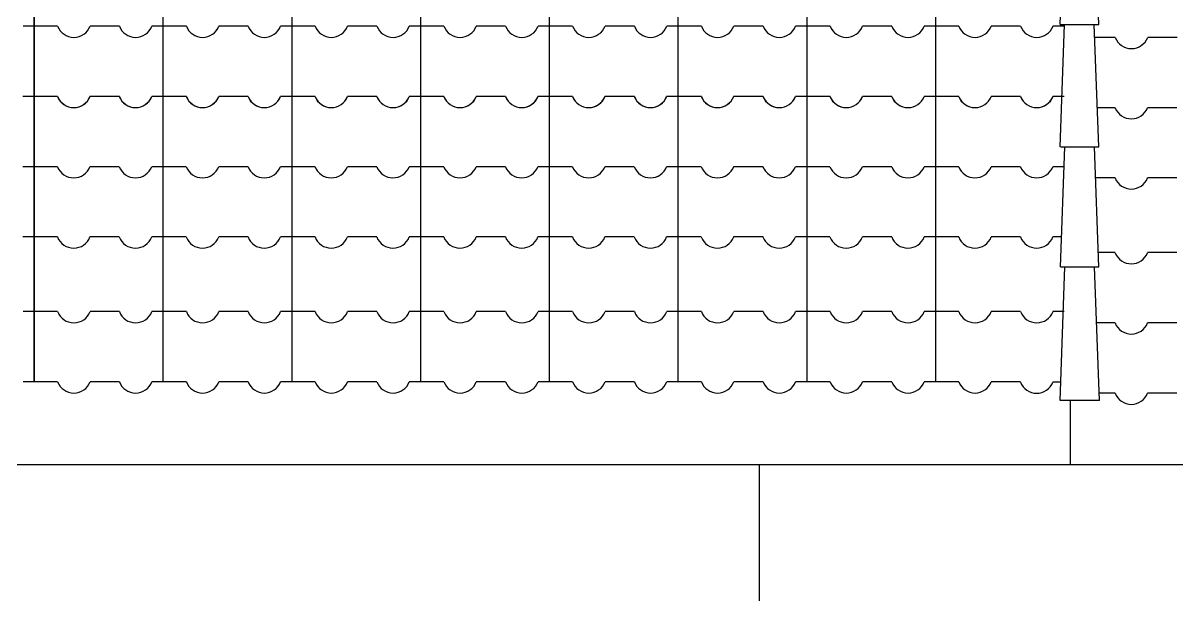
# Model space of a CAD drawing. Extents: x -29 to 75, y 16 to 65.
# Drawn here: x -10.025 to -8.053, y 55.228 to 56.205 of the extents above; entities that cross this region are included whole.
import ezdxf

# ---------------------------------------------------------------- set-up
doc = ezdxf.new("R2010")
doc.units = 0
doc.header["$MEASUREMENT"] = 0
for name, color, linetype in [('CORTE', 244, 'CONTINUOUS'), ('JANELA', 5, 'CONTINUOUS'), ('PAREDE', 7, 'CONTINUOUS'), ('TELHADO', 30, 'CONTINUOUS'), ('VISTAL', 30, 'CONTINUOUS'), ('VISTAP', 244, 'CONTINUOUS')]:
    doc.layers.add(name, color=color, linetype=linetype)

msp = doc.modelspace()

# ---------------------------------------------------------------- linework, layer by layer
at = {"layer": 'CORTE', "color": 1, "linetype": 'Continuous'}
for p, q in [((-9.1259, 56.8144), (-9.1259, 56.0792)), ((-8.9059, 56.8144), (-8.9059, 56.0792)), ((-9.5659, 56.7987), (-9.5659, 56.0792)), ((-9.3459, 56.8004), (-9.3459, 56.0792)), ((-8.6859, 56.7987), (-8.6859, 56.0792)), ((-8.4659, 56.8004), (-8.4659, 56.0792)), ((-9.7859, 56.6887), (-9.7859, 56.0792)), ((-8.9059, 56.6887), (-8.9059, 56.0792)), ((-10.0059, 56.5841), (-10.0059, 56.0792)), ((-10.0059, 56.5668), (-10.0059, 56.0792)), ((-10.0057, 56.1992), (-10.025, 56.1992)), ((-9.9659, 56.1992), (-10.0057, 56.1992)), ((-9.9659, 56.1992), (-10.0057, 56.1992)), ((-9.9659, 56.1992), (-10.0057, 56.1992)), ((-9.8604, 56.1992), (-9.9105, 56.1992)), ((-9.7857, 56.1992), (-9.805, 56.1992)), ((-9.7459, 56.1992), (-9.7857, 56.1992)), ((-9.6404, 56.1992), (-9.6905, 56.1992)), ((-9.5657, 56.1992), (-9.585, 56.1992)), ((-9.5259, 56.1992), (-9.5657, 56.1992)), ((-9.4204, 56.1992), (-9.4705, 56.1992)), ((-9.3457, 56.1992), (-9.365, 56.1992)), ((-9.3059, 56.1992), (-9.3457, 56.1992)), ((-9.2004, 56.1992), (-9.2505, 56.1992)), ((-9.1257, 56.1992), (-9.145, 56.1992)), ((-9.0859, 56.1992), (-9.1257, 56.1992)), ((-8.9804, 56.1992), (-9.0305, 56.1992)), ((-8.9057, 56.1992), (-8.925, 56.1992)), ((-8.9057, 56.1992), (-8.925, 56.1992)), ((-8.9057, 56.1992), (-8.925, 56.1992)), ((-8.8659, 56.1992), (-8.9057, 56.1992)), ((-8.8659, 56.1992), (-8.9057, 56.1992)), ((-8.8659, 56.1992), (-8.9057, 56.1992)), ((-8.7604, 56.1992), (-8.8105, 56.1992)), ((-8.6857, 56.1992), (-8.705, 56.1992)), ((-8.6459, 56.1992), (-8.6857, 56.1992)), ((-8.5404, 56.1992), (-8.5905, 56.1992)), ((-8.4657, 56.1992), (-8.485, 56.1992)), ((-8.4259, 56.1992), (-8.4657, 56.1992)), ((-8.3204, 56.1992), (-8.3705, 56.1992)), ((-8.2457, 56.1992), (-8.265, 56.1992)), ((-8.2453, 56.1992), (-8.2557, 56.1992)), ((-10.0059, 56.0792), (-10.0252, 56.0792)), ((-10.0057, 56.0792), (-10.025, 56.0792)), ((-9.9661, 56.0792), (-10.0059, 56.0792)), ((-9.9661, 56.0792), (-10.0059, 56.0792)), ((-10.0059, 56.0792), (-10.0059, 55.7192)), ((-9.9659, 56.0792), (-10.0059, 56.0792)), ((-9.9661, 56.0792), (-10.0059, 56.0792)), ((-10.0059, 56.0792), (-10.0059, 55.5916)), ((-10.0059, 56.0792), (-10.0059, 55.5916)), ((-10.0059, 56.0792), (-10.0059, 55.5916)), ((-9.9659, 56.0792), (-10.0057, 56.0792)), ((-9.9659, 56.0792), (-10.0057, 56.0792)), ((-9.8605, 56.0792), (-9.9107, 56.0792)), ((-9.8604, 56.0792), (-9.9105, 56.0792)), ((-9.7859, 56.0792), (-9.8052, 56.0792)), ((-9.7857, 56.0792), (-9.805, 56.0792)), ((-9.7461, 56.0792), (-9.7859, 56.0792)), ((-9.7859, 56.0792), (-9.7859, 55.5916)), ((-9.7459, 56.0792), (-9.7857, 56.0792)), ((-9.6405, 56.0792), (-9.6907, 56.0792)), ((-9.6404, 56.0792), (-9.6905, 56.0792)), ((-9.5659, 56.0792), (-9.5852, 56.0792)), ((-9.5657, 56.0792), (-9.585, 56.0792)), ((-9.5261, 56.0792), (-9.5659, 56.0792)), ((-9.5659, 56.0792), (-9.5659, 55.5916)), ((-9.5259, 56.0792), (-9.5657, 56.0792)), ((-9.4205, 56.0792), (-9.4707, 56.0792)), ((-9.4204, 56.0792), (-9.4705, 56.0792)), ((-9.3459, 56.0792), (-9.3652, 56.0792)), ((-9.3457, 56.0792), (-9.365, 56.0792)), ((-9.3061, 56.0792), (-9.3459, 56.0792)), ((-9.3459, 56.0792), (-9.3459, 55.5916)), ((-9.3059, 56.0792), (-9.3457, 56.0792)), ((-9.2005, 56.0792), (-9.2507, 56.0792)), ((-9.2004, 56.0792), (-9.2505, 56.0792)), ((-9.1259, 56.0792), (-9.1452, 56.0792)), ((-9.1257, 56.0792), (-9.145, 56.0792)), ((-9.0861, 56.0792), (-9.1259, 56.0792)), ((-9.1259, 56.0792), (-9.1259, 55.5916)), ((-9.0859, 56.0792), (-9.1257, 56.0792)), ((-8.9805, 56.0792), (-9.0307, 56.0792)), ((-8.9804, 56.0792), (-9.0305, 56.0792)), ((-8.9059, 56.0792), (-8.9252, 56.0792)), ((-8.9059, 56.0792), (-8.9252, 56.0792)), ((-8.9059, 56.0792), (-8.9252, 56.0792)), ((-8.9057, 56.0792), (-8.925, 56.0792)), ((-8.9057, 56.0792), (-8.925, 56.0792)), ((-8.9057, 56.0792), (-8.925, 56.0792)), ((-8.8661, 56.0792), (-8.9059, 56.0792)), ((-8.8661, 56.0792), (-8.9059, 56.0792)), ((-8.8661, 56.0792), (-8.9059, 56.0792)), ((-8.9059, 56.0792), (-8.9059, 55.5916)), ((-8.9059, 56.0792), (-8.9059, 55.5916)), ((-8.9059, 56.0792), (-8.9059, 55.5916)), ((-8.8659, 56.0792), (-8.9057, 56.0792)), ((-8.8659, 56.0792), (-8.9057, 56.0792)), ((-8.8659, 56.0792), (-8.9057, 56.0792)), ((-8.7605, 56.0792), (-8.8107, 56.0792)), ((-8.7604, 56.0792), (-8.8105, 56.0792)), ((-8.6859, 56.0792), (-8.7052, 56.0792)), ((-8.6857, 56.0792), (-8.705, 56.0792)), ((-8.6461, 56.0792), (-8.6859, 56.0792)), ((-8.6859, 56.0792), (-8.6859, 55.5916)), ((-8.6459, 56.0792), (-8.6857, 56.0792)), ((-8.5405, 56.0792), (-8.5907, 56.0792)), ((-8.5404, 56.0792), (-8.5905, 56.0792)), ((-8.4659, 56.0792), (-8.4852, 56.0792)), ((-8.4657, 56.0792), (-8.485, 56.0792)), ((-8.4261, 56.0792), (-8.4659, 56.0792)), ((-8.4659, 56.0792), (-8.4659, 55.5916)), ((-8.4259, 56.0792), (-8.4657, 56.0792)), ((-8.3205, 56.0792), (-8.3707, 56.0792)), ((-8.3204, 56.0792), (-8.3705, 56.0792)), ((-8.2459, 56.0792), (-8.2652, 56.0792)), ((-8.2496, 56.0792), (-8.265, 56.0792)), ((-8.2496, 56.0792), (-8.2559, 56.0792)), ((-8.2496, 56.0792), (-8.2557, 56.0792)), ((-8.6859, 55.9914), (-8.6859, 55.5916)), ((-8.4659, 55.9914), (-8.4659, 55.5916)), ((-10.0059, 55.9592), (-10.0252, 55.9592)), ((-9.9661, 55.9592), (-10.0059, 55.9592)), ((-9.9661, 55.9592), (-10.0059, 55.9592)), ((-9.8605, 55.9592), (-9.9107, 55.9592)), ((-9.7859, 55.9592), (-9.8052, 55.9592)), ((-9.7461, 55.9592), (-9.7859, 55.9592)), ((-9.6405, 55.9592), (-9.6907, 55.9592)), ((-9.5659, 55.9592), (-9.5852, 55.9592)), ((-9.5261, 55.9592), (-9.5659, 55.9592)), ((-9.4205, 55.9592), (-9.4707, 55.9592)), ((-9.3459, 55.9592), (-9.3652, 55.9592)), ((-9.3061, 55.9592), (-9.3459, 55.9592)), ((-9.2005, 55.9592), (-9.2507, 55.9592)), ((-9.1259, 55.9592), (-9.1452, 55.9592)), ((-9.0861, 55.9592), (-9.1259, 55.9592)), ((-8.9805, 55.9592), (-9.0307, 55.9592)), ((-8.9059, 55.9592), (-8.9252, 55.9592)), ((-8.9059, 55.9592), (-8.9252, 55.9592)), ((-8.9059, 55.9592), (-8.9252, 55.9592)), ((-8.8661, 55.9592), (-8.9059, 55.9592)), ((-8.8661, 55.9592), (-8.9059, 55.9592)), ((-8.8661, 55.9592), (-8.9059, 55.9592)), ((-8.7605, 55.9592), (-8.8107, 55.9592)), ((-8.6859, 55.9592), (-8.7052, 55.9592)), ((-8.6461, 55.9592), (-8.6859, 55.9592)), ((-8.5405, 55.9592), (-8.5907, 55.9592)), ((-8.4659, 55.9592), (-8.4852, 55.9592)), ((-8.4261, 55.9592), (-8.4659, 55.9592)), ((-8.3205, 55.9592), (-8.3707, 55.9592)), ((-8.2459, 55.9592), (-8.2652, 55.9592)), ((-8.2461, 55.9592), (-8.2559, 55.9592)), ((-10.0059, 55.8392), (-10.0252, 55.8392)), ((-9.9661, 55.8392), (-10.0059, 55.8392)), ((-9.9661, 55.8392), (-10.0059, 55.8392)), ((-9.8605, 55.8392), (-9.9107, 55.8392)), ((-9.7859, 55.8392), (-9.8052, 55.8392)), ((-9.7461, 55.8392), (-9.7859, 55.8392)), ((-9.6405, 55.8392), (-9.6907, 55.8392)), ((-9.5659, 55.8392), (-9.5852, 55.8392)), ((-9.5261, 55.8392), (-9.5659, 55.8392)), ((-9.4205, 55.8392), (-9.4707, 55.8392)), ((-9.3459, 55.8392), (-9.3652, 55.8392)), ((-9.3061, 55.8392), (-9.3459, 55.8392)), ((-9.2005, 55.8392), (-9.2507, 55.8392)), ((-9.1259, 55.8392), (-9.1452, 55.8392)), ((-9.0861, 55.8392), (-9.1259, 55.8392)), ((-8.9805, 55.8392), (-9.0307, 55.8392)), ((-8.9059, 55.8392), (-8.9252, 55.8392)), ((-8.9059, 55.8392), (-8.9252, 55.8392)), ((-8.9059, 55.8392), (-8.9252, 55.8392)), ((-8.8661, 55.8392), (-8.9059, 55.8392)), ((-8.8661, 55.8392), (-8.9059, 55.8392)), ((-8.8661, 55.8392), (-8.9059, 55.8392)), ((-8.7605, 55.8392), (-8.8107, 55.8392)), ((-8.6859, 55.8392), (-8.7052, 55.8392)), ((-8.6461, 55.8392), (-8.6859, 55.8392)), ((-8.5405, 55.8392), (-8.5907, 55.8392)), ((-8.4659, 55.8392), (-8.4852, 55.8392)), ((-8.4261, 55.8392), (-8.4659, 55.8392)), ((-8.3205, 55.8392), (-8.3707, 55.8392)), ((-8.2504, 55.8392), (-8.2652, 55.8392)), ((-8.2504, 55.8392), (-8.2559, 55.8392)), ((-10.0057, 55.7116), (-10.025, 55.7116)), ((-9.9659, 55.7116), (-10.0057, 55.7116)), ((-9.9659, 55.7116), (-10.0057, 55.7116)), ((-9.8604, 55.7116), (-9.9105, 55.7116)), ((-9.7857, 55.7116), (-9.805, 55.7116)), ((-9.7459, 55.7116), (-9.7857, 55.7116)), ((-9.6404, 55.7116), (-9.6905, 55.7116)), ((-9.5657, 55.7116), (-9.585, 55.7116)), ((-9.5259, 55.7116), (-9.5657, 55.7116)), ((-9.4204, 55.7116), (-9.4705, 55.7116)), ((-9.3457, 55.7116), (-9.365, 55.7116)), ((-9.3059, 55.7116), (-9.3457, 55.7116)), ((-9.2004, 55.7116), (-9.2505, 55.7116)), ((-9.1257, 55.7116), (-9.145, 55.7116)), ((-9.0859, 55.7116), (-9.1257, 55.7116)), ((-8.9804, 55.7116), (-9.0305, 55.7116)), ((-8.9057, 55.7116), (-8.925, 55.7116)), ((-8.9057, 55.7116), (-8.925, 55.7116)), ((-8.9057, 55.7116), (-8.925, 55.7116)), ((-8.8659, 55.7116), (-8.9057, 55.7116)), ((-8.8659, 55.7116), (-8.9057, 55.7116)), ((-8.8659, 55.7116), (-8.9057, 55.7116)), ((-8.7604, 55.7116), (-8.8105, 55.7116)), ((-8.6857, 55.7116), (-8.705, 55.7116)), ((-8.6459, 55.7116), (-8.6857, 55.7116)), ((-8.5404, 55.7116), (-8.5905, 55.7116)), ((-8.4657, 55.7116), (-8.485, 55.7116)), ((-8.4259, 55.7116), (-8.4657, 55.7116)), ((-8.3204, 55.7116), (-8.3705, 55.7116)), ((-8.2457, 55.7116), (-8.265, 55.7116)), ((-8.2475, 55.7116), (-8.2557, 55.7116)), ((-10.0057, 55.5916), (-10.025, 55.5916)), ((-9.9659, 55.5916), (-10.0059, 55.5916)), ((-9.9659, 55.5916), (-10.0057, 55.5916)), ((-9.8604, 55.5916), (-9.9105, 55.5916)), ((-9.7857, 55.5916), (-9.805, 55.5916)), ((-9.7459, 55.5916), (-9.7857, 55.5916)), ((-9.6404, 55.5916), (-9.6905, 55.5916)), ((-9.5657, 55.5916), (-9.585, 55.5916)), ((-9.5259, 55.5916), (-9.5657, 55.5916)), ((-9.4204, 55.5916), (-9.4705, 55.5916)), ((-9.3457, 55.5916), (-9.365, 55.5916)), ((-9.3059, 55.5916), (-9.3457, 55.5916)), ((-9.2004, 55.5916), (-9.2505, 55.5916)), ((-9.1255, 55.5916), (-9.1448, 55.5916)), ((-9.0859, 55.5916), (-9.1257, 55.5916)), ((-8.9804, 55.5916), (-9.0305, 55.5916)), ((-8.9057, 55.5916), (-8.925, 55.5916)), ((-8.8659, 55.5916), (-8.9057, 55.5916)), ((-8.7604, 55.5916), (-8.8105, 55.5916)), ((-8.6857, 55.5916), (-8.705, 55.5916)), ((-8.6459, 55.5916), (-8.6857, 55.5916)), ((-8.5404, 55.5916), (-8.5905, 55.5916)), ((-8.4657, 55.5916), (-8.485, 55.5916)), ((-8.4259, 55.5916), (-8.4657, 55.5916)), ((-8.3204, 55.5916), (-8.3705, 55.5916)), ((-8.2518, 55.5911), (-8.2653, 55.5911))]:
    msp.add_line(p, q, dxfattribs=at)
for centre in [(-9.9382, 56.2099), (-9.8327, 56.2099), (-9.7182, 56.2099), (-9.6127, 56.2099), (-9.4982, 56.2099), (-9.3927, 56.2099), (-9.2782, 56.2099), (-9.1727, 56.2099), (-9.0582, 56.2099), (-8.9527, 56.2099), (-8.8382, 56.2099), (-8.7327, 56.2099), (-8.6182, 56.2099), (-8.5127, 56.2099), (-8.3982, 56.2099), (-8.2927, 56.2099), (-9.9384, 56.0899), (-9.9382, 56.0899), (-9.8329, 56.0899), (-9.8327, 56.0899), (-9.7184, 56.0899), (-9.7182, 56.0899), (-9.6129, 56.0899), (-9.6127, 56.0899), (-9.4984, 56.0899), (-9.4982, 56.0899), (-9.3929, 56.0899), (-9.3927, 56.0899), (-9.2784, 56.0899), (-9.2782, 56.0899), (-9.1729, 56.0899), (-9.1727, 56.0899), (-9.0584, 56.0899), (-9.0582, 56.0899), (-8.9529, 56.0899), (-8.9527, 56.0899), (-8.8384, 56.0899), (-8.8382, 56.0899), (-8.7329, 56.0899), (-8.7327, 56.0899), (-8.6184, 56.0899), (-8.6182, 56.0899), (-8.5129, 56.0899), (-8.5127, 56.0899), (-8.3984, 56.0899), (-8.3982, 56.0899), (-8.2929, 56.0899), (-8.2927, 56.0899), (-9.9384, 55.9699), (-9.8329, 55.9699), (-9.7184, 55.9699), (-9.6129, 55.9699), (-9.4984, 55.9699), (-9.3929, 55.9699), (-9.2784, 55.9699), (-9.1729, 55.9699), (-9.0584, 55.9699), (-8.9529, 55.9699), (-8.8384, 55.9699), (-8.7329, 55.9699), (-8.6184, 55.9699), (-8.5129, 55.9699), (-8.3984, 55.9699), (-8.2929, 55.9699), (-9.9384, 55.8499), (-9.8329, 55.8499), (-9.7184, 55.8499), (-9.6129, 55.8499), (-9.4984, 55.8499), (-9.3929, 55.8499), (-9.2784, 55.8499), (-9.1729, 55.8499), (-9.0584, 55.8499), (-8.9529, 55.8499), (-8.8384, 55.8499), (-8.7329, 55.8499), (-8.6184, 55.8499), (-8.5129, 55.8499), (-8.3984, 55.8499), (-8.2929, 55.8499), (-9.9382, 55.7223), (-9.8327, 55.7223), (-9.7182, 55.7223), (-9.6127, 55.7223), (-9.4982, 55.7223), (-9.3927, 55.7223), (-9.2782, 55.7223), (-9.1727, 55.7223), (-9.0582, 55.7223), (-8.9527, 55.7223), (-8.8382, 55.7223), (-8.7327, 55.7223), (-8.6182, 55.7223), (-8.5127, 55.7223), (-8.3982, 55.7223), (-8.2927, 55.7223), (-9.9382, 55.6023), (-9.8327, 55.6023), (-9.7182, 55.6023), (-9.6127, 55.6023), (-9.4982, 55.6023), (-9.3927, 55.6023), (-9.2782, 55.6023), (-9.1727, 55.6023), (-9.0582, 55.6023), (-8.9527, 55.6023), (-8.8382, 55.6023), (-8.7327, 55.6023), (-8.6182, 55.6023), (-8.5127, 55.6023), (-8.3982, 55.6023), (-8.293, 55.6018)]:
    msp.add_arc(centre, 0.0297, 201.0517, 338.9483, dxfattribs=at)
at = {"layer": 'JANELA', "color": 1}
for p, q in [((-8.1857, 55.5596), (-8.253, 55.5596)), ((-8.2351, 55.45), (-8.2351, 55.5588))]:
    msp.add_line(p, q, dxfattribs=at)
at = {"layer": 'PAREDE', "color": 5}
msp.add_line((-8.7668, 52.8852), (-8.7668, 55.45), dxfattribs=at)
at = {"layer": 'TELHADO', "color": 30, "linetype": 'Continuous'}
for p, q in [((-8.1586, 56.18), (-8.1936, 56.18)), ((-8.1586, 56.18), (-8.1936, 56.18)), ((-8.053, 56.18), (-8.1032, 56.18)), ((-8.1587, 56.06), (-8.1893, 56.06)), ((-8.1587, 56.06), (-8.1893, 56.06)), ((-8.1587, 56.06), (-8.1893, 56.06)), ((-8.1587, 56.06), (-8.1893, 56.06)), ((-8.1587, 56.06), (-8.1893, 56.06)), ((-8.1587, 56.06), (-8.1893, 56.06)), ((-8.1587, 56.06), (-8.1893, 56.06)), ((-8.0532, 56.06), (-8.1034, 56.06)), ((-8.1587, 55.94), (-8.1919, 55.94)), ((-8.1587, 55.94), (-8.1919, 55.94)), ((-8.1587, 55.94), (-8.1919, 55.94)), ((-8.0532, 55.94), (-8.1034, 55.94)), ((-8.1587, 55.8124), (-8.1873, 55.8124)), ((-8.1587, 55.8124), (-8.1873, 55.8124)), ((-8.1587, 55.8124), (-8.1873, 55.8124)), ((-8.1587, 55.8124), (-8.1873, 55.8124)), ((-8.1587, 55.8124), (-8.1873, 55.8124)), ((-8.1587, 55.8124), (-8.1873, 55.8124)), ((-8.0532, 55.8124), (-8.1034, 55.8124)), ((-8.0532, 55.8124), (-8.1034, 55.8124)), ((-8.1587, 55.6924), (-8.1905, 55.6924)), ((-8.1587, 55.6924), (-8.1905, 55.6924)), ((-8.1587, 55.6924), (-8.1905, 55.6924)), ((-8.0532, 55.6924), (-8.1034, 55.6924)), ((-8.1587, 55.5724), (-8.1862, 55.5724)), ((-8.1587, 55.5724), (-8.1862, 55.5724)), ((-8.1587, 55.5724), (-8.1862, 55.5724)), ((-8.0532, 55.5724), (-8.1034, 55.5724)), ((-7.0145, 55.45), (-8.2351, 55.45))]:
    msp.add_line(p, q, dxfattribs=at)
for centre in [(-8.1309, 56.1907), (-8.1311, 56.0707), (-8.1311, 55.9507), (-8.1311, 55.823), (-8.1311, 55.823), (-8.1311, 55.703), (-8.1311, 55.583)]:
    msp.add_arc(centre, 0.0297, 201.0517, 338.9483, dxfattribs=at)
at = {"layer": 'VISTAL', "color": 1, "linetype": 'Continuous'}
msp.add_line((-8.2351, 55.45), (-16.3386, 55.45), dxfattribs=at)
at = {"layer": 'VISTAP', "color": 1, "linetype": 'Continuous'}
for p, q in [((-10.0059, 56.0792), (-10.0059, 56.5668)), ((-8.2527, 56.2023), (-8.2453, 56.4073)), ((-8.1869, 56.2023), (-8.1942, 56.4073)), ((-8.2527, 56.2023), (-8.1869, 56.2023)), ((-8.2527, 55.9931), (-8.2452, 56.2023)), ((-8.1869, 55.9931), (-8.1944, 56.2023)), ((-10.0059, 55.5916), (-10.0059, 56.0792)), ((-8.2523, 55.9931), (-8.1864, 55.9931)), ((-8.2523, 55.7881), (-8.2449, 55.9931)), ((-8.1864, 55.7881), (-8.1938, 55.9931)), ((-8.253, 55.5596), (-8.2448, 55.7881)), ((-8.2523, 55.7881), (-8.1864, 55.7881)), ((-8.1857, 55.5596), (-8.194, 55.7881))]:
    msp.add_line(p, q, dxfattribs=at)

doc.saveas('drawing.dxf')
